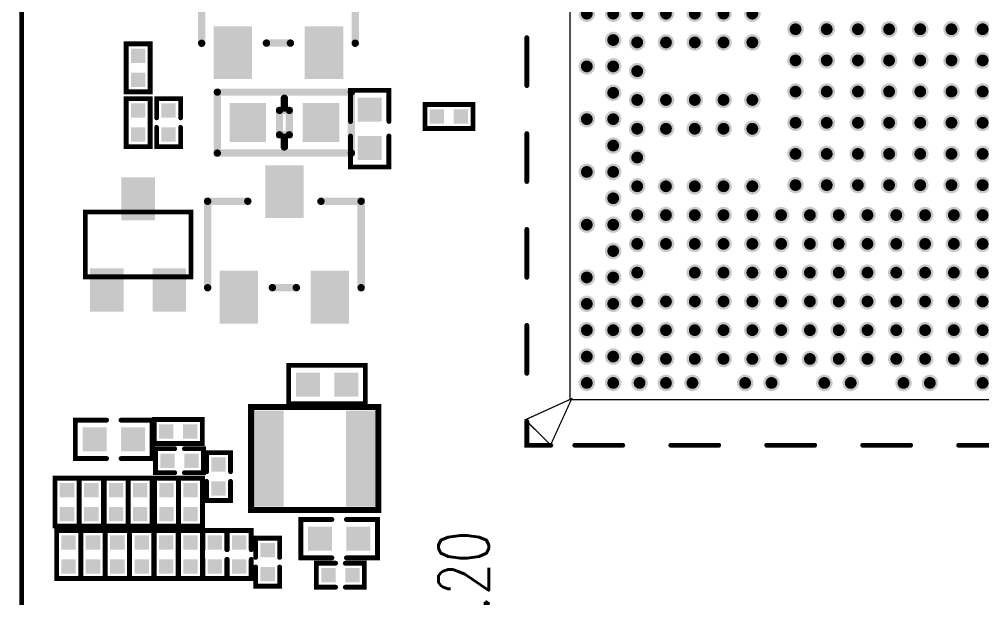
# Model space of a CAD drawing. Extents: x 109.4 to 149.6, y 97.5 to 152.5.
# Drawn here: x 109.46 to 129.52, y 112.79 to 124.86 of the extents above; entities that cross this region are included whole.
import ezdxf

# ---------------------------------------------------------------- set-up
doc = ezdxf.new("R2010")
doc.units = 0
doc.header["$MEASUREMENT"] = 0
doc.layers.get('0').update_dxf_attribs({"linetype": 'CONTINUOUS'})
for name, color, linetype in [('BOARD_OUTLINE_00', 254, 'CONTINUOUS'), ('DRIL_NPLTE_THRU_01', 3, 'CONTINUOUS'), ('DRIL_NPLTE_THRU_02', 171, 'CONTINUOUS'), ('DRIL_NPLTE_THRU_03', 34, 'CONTINUOUS'), ('DRIL_NPLTE_THRU_04', 1, 'CONTINUOUS'), ('DRIL_NPLTE_THRU_05', 171, 'CONTINUOUS'), ('DRIL_NPLTE_THRU_06', 136, 'CONTINUOUS'), ('DRIL_NPLTE_THRU_07', 216, 'CONTINUOUS'), ('DRIL_NPLTE_THRU_08', 2, 'CONTINUOUS'), ('DRIL_NPLTE_THRU_09', 6, 'CONTINUOUS'), ('DRIL_NPLTE_THRU_10', 106, 'CONTINUOUS'), ('DRIL_NPLTE_THRU_11', 171, 'CONTINUOUS'), ('DRIL_NPLTE_THRU_12', 176, 'CONTINUOUS'), ('DRIL_PLTE_THRU_01', 3, 'CONTINUOUS'), ('DRIL_PLTE_THRU_02', 171, 'CONTINUOUS'), ('DRIL_PLTE_THRU_03', 34, 'CONTINUOUS'), ('DRIL_PLTE_THRU_04', 1, 'CONTINUOUS'), ('DRIL_PLTE_THRU_05', 171, 'CONTINUOUS'), ('DRIL_PLTE_THRU_06', 136, 'CONTINUOUS'), ('DRIL_PLTE_THRU_07', 216, 'CONTINUOUS'), ('DRIL_PLTE_THRU_08', 2, 'CONTINUOUS'), ('DRIL_PLTE_THRU_09', 6, 'CONTINUOUS'), ('DRIL_PLTE_THRU_10', 106, 'CONTINUOUS'), ('DRIL_PLTE_THRU_11', 171, 'CONTINUOUS'), ('DRIL_PLTE_THRU_12', 176, 'CONTINUOUS'), ('PADS_BOT', 5, 'CONTINUOUS'), ('PADS_INNER', 96, 'CONTINUOUS'), ('PADS_TOP', 96, 'CONTINUOUS'), ('PADS_XR_121', 254, 'CONTINUOUS'), ('PADS_XR_123', 3, 'CONTINUOUS'), ('PART_TOP_2DLINE_00', 254, 'CONTINUOUS'), ('PART_TOP_2DLINE_01', 254, 'CONTINUOUS'), ('PART_TOP_2DLINE_126', 253, 'CONTINUOUS'), ('PART_TOP_TEXT_126', 253, 'CONTINUOUS'), ('TEXT_126', 6, 'CONTINUOUS')]:
    doc.layers.add(name, color=color, linetype=linetype)
doc.styles.add('W0$1016', font='simplex', dxfattribs={"width": 0.75})
doc.styles.add('W0$254', font='simplex', dxfattribs={"width": 0.75})

# ---------------------------------------------------------------- blocks, each defined once
blk = doc.blocks.new('BOARD_1')
at = {"layer": 'BOARD_OUTLINE_00', "const_width": 0.1}
blk.add_lwpolyline([(7.043, -3.358, 0.414214), (3.696, -6.706), (3.696, -55.29, 0.414214), (6.744, -58.338), (40.389, -58.338, 0.414214), (43.716, -55.012), (43.716, -6.664, 0.414214), (40.41, -3.358)], format="xyb", close=True, dxfattribs=at)
blk = doc.blocks.new('SMOOTH_0$1524')
at = {"const_width": 0.0762}
blk.add_lwpolyline([(-0.0381, 0, 1), (0.0381, 0, 1)], format="xyb", close=True, dxfattribs=at)
blk = doc.blocks.new('PART_BODY_TOP_9')
at = {"layer": 'PART_TOP_2DLINE_126', "const_width": 0.1524}
blk.add_lwpolyline([(-1.397, 0.635), (1.397, 0.635), (1.397, -0.635), (-1.397, -0.635)], close=True, dxfattribs=at)
for points in [[(0, 0.3048), (0, 0.508)], [(-0.1016, 0.254), (-0.1016, -0.254), (0.1016, -0.254), (0.1016, 0.254), (-0.1016, 0.254)], [(0, -0.3048), (0, -0.508)]]:
    blk.add_lwpolyline(points, dxfattribs=at)
at = {"layer": 'PART_TOP_2DLINE_126'}
for p in [(-1.397, 0.635), (1.397, 0.635), (0, 0.508), (-0.1016, 0.254), (-0.1016, 0.254), (0, 0.3048), (0.1016, 0.254), (-0.1016, -0.254), (0.1016, -0.254), (0, -0.3048), (-1.397, -0.635), (0, -0.508), (1.397, -0.635)]:
    blk.add_blockref('SMOOTH_0$1524', p, dxfattribs=at)
blk = doc.blocks.new('DRIL_HOLE_0')
blk.add_lwpolyline([(0, 0, 1), (0, 0, 1)], format="xyb", close=True)
blk = doc.blocks.new('PAD_0')
blk.add_lwpolyline([(0, 0, 1), (0, 0, 1)], format="xyb", close=True)
blk = doc.blocks.new('PAD_1')
at = {"const_width": 0.762}
blk.add_lwpolyline([(-0.4064, 0), (0.4064, 0)], dxfattribs=at)
blk = doc.blocks.new('STK_TOP_52')
at = {"layer": 'DRIL_NPLTE_THRU_01'}
blk.add_blockref('DRIL_HOLE_0', (0, 0), dxfattribs=at)
at = {"layer": 'DRIL_NPLTE_THRU_02'}
blk.add_blockref('DRIL_HOLE_0', (0, 0), dxfattribs=at)
at = {"layer": 'DRIL_NPLTE_THRU_03'}
blk.add_blockref('DRIL_HOLE_0', (0, 0), dxfattribs=at)
at = {"layer": 'DRIL_NPLTE_THRU_04'}
blk.add_blockref('DRIL_HOLE_0', (0, 0), dxfattribs=at)
at = {"layer": 'DRIL_NPLTE_THRU_05'}
blk.add_blockref('DRIL_HOLE_0', (0, 0), dxfattribs=at)
at = {"layer": 'DRIL_NPLTE_THRU_06'}
blk.add_blockref('DRIL_HOLE_0', (0, 0), dxfattribs=at)
at = {"layer": 'DRIL_NPLTE_THRU_07'}
blk.add_blockref('DRIL_HOLE_0', (0, 0), dxfattribs=at)
at = {"layer": 'DRIL_NPLTE_THRU_08'}
blk.add_blockref('DRIL_HOLE_0', (0, 0), dxfattribs=at)
at = {"layer": 'DRIL_NPLTE_THRU_09'}
blk.add_blockref('DRIL_HOLE_0', (0, 0), dxfattribs=at)
at = {"layer": 'DRIL_NPLTE_THRU_10'}
blk.add_blockref('DRIL_HOLE_0', (0, 0), dxfattribs=at)
at = {"layer": 'DRIL_NPLTE_THRU_11'}
blk.add_blockref('DRIL_HOLE_0', (0, 0), dxfattribs=at)
at = {"layer": 'DRIL_NPLTE_THRU_12'}
blk.add_blockref('DRIL_HOLE_0', (0, 0), dxfattribs=at)
at = {"layer": 'PADS_BOT'}
blk.add_blockref('PAD_0', (0, 0), dxfattribs=at)
at = {"layer": 'PADS_INNER'}
blk.add_blockref('PAD_0', (0, 0), dxfattribs=at)
at = {"layer": 'PADS_TOP', "rotation": 90}
blk.add_blockref('PAD_1', (0, 0), dxfattribs=at)
blk = doc.blocks.new('SYM_TOP_17')
for name, p in [('PART_BODY_TOP_9', (0, 0)), ('STK_TOP_52', (-0.762, 0)), ('STK_TOP_52', (0.762, 0))]:
    blk.add_blockref(name, p)
blk = doc.blocks.new('PART_TOP_2')
blk.add_blockref('SYM_TOP_17', (0, 0))
blk = doc.blocks.new('SMOOTH_0$1')
at = {"const_width": 0.05}
blk.add_lwpolyline([(-0.025, 0, 1), (0.025, 0, 1)], format="xyb", close=True, dxfattribs=at)
blk = doc.blocks.new('PART_BODY_TOP_727')
at = {"layer": 'PART_TOP_2DLINE_126', "const_width": 0.1}
for points in [[(-0.1, 0.25), (-0.5, 0.25), (-0.5, -0.25), (-0.1, -0.25)], [(0.1, 0.25), (0.5, 0.25), (0.5, -0.25), (0.1, -0.25)]]:
    blk.add_lwpolyline(points, dxfattribs=at)
at = {"layer": 'PART_TOP_2DLINE_126'}
for p in [(-0.5, 0.25), (-0.1, 0.25), (0.1, 0.25), (0.5, 0.25), (-0.5, -0.25), (-0.1, -0.25), (0.1, -0.25), (0.5, -0.25)]:
    blk.add_blockref('SMOOTH_0$1', p, dxfattribs=at)
blk = doc.blocks.new('PAD_12')
at = {"const_width": 0.3}
blk.add_lwpolyline([(-0.15, 0), (0.15, 0)], dxfattribs=at)
blk = doc.blocks.new('STK_TOP_25')
at = {"layer": 'DRIL_NPLTE_THRU_01'}
blk.add_blockref('DRIL_HOLE_0', (0, 0), dxfattribs=at)
at = {"layer": 'DRIL_NPLTE_THRU_02'}
blk.add_blockref('DRIL_HOLE_0', (0, 0), dxfattribs=at)
at = {"layer": 'DRIL_NPLTE_THRU_03'}
blk.add_blockref('DRIL_HOLE_0', (0, 0), dxfattribs=at)
at = {"layer": 'DRIL_NPLTE_THRU_04'}
blk.add_blockref('DRIL_HOLE_0', (0, 0), dxfattribs=at)
at = {"layer": 'DRIL_NPLTE_THRU_05'}
blk.add_blockref('DRIL_HOLE_0', (0, 0), dxfattribs=at)
at = {"layer": 'DRIL_NPLTE_THRU_06'}
blk.add_blockref('DRIL_HOLE_0', (0, 0), dxfattribs=at)
at = {"layer": 'DRIL_NPLTE_THRU_07'}
blk.add_blockref('DRIL_HOLE_0', (0, 0), dxfattribs=at)
at = {"layer": 'DRIL_NPLTE_THRU_08'}
blk.add_blockref('DRIL_HOLE_0', (0, 0), dxfattribs=at)
at = {"layer": 'DRIL_NPLTE_THRU_09'}
blk.add_blockref('DRIL_HOLE_0', (0, 0), dxfattribs=at)
at = {"layer": 'DRIL_NPLTE_THRU_10'}
blk.add_blockref('DRIL_HOLE_0', (0, 0), dxfattribs=at)
at = {"layer": 'DRIL_NPLTE_THRU_11'}
blk.add_blockref('DRIL_HOLE_0', (0, 0), dxfattribs=at)
at = {"layer": 'DRIL_NPLTE_THRU_12'}
blk.add_blockref('DRIL_HOLE_0', (0, 0), dxfattribs=at)
at = {"layer": 'PADS_BOT'}
blk.add_blockref('PAD_0', (0, 0), dxfattribs=at)
at = {"layer": 'PADS_INNER'}
blk.add_blockref('PAD_0', (0, 0), dxfattribs=at)
at = {"layer": 'PADS_TOP'}
blk.add_blockref('PAD_12', (0, 0), dxfattribs=at)
blk = doc.blocks.new('SYM_TOP_29')
for name, p in [('PART_BODY_TOP_727', (0, 0)), ('STK_TOP_25', (-0.25, 0)), ('STK_TOP_25', (0.25, 0))]:
    blk.add_blockref(name, p)
blk = doc.blocks.new('PART_TOP_146')
blk.add_blockref('SYM_TOP_29', (0, 0))
blk = doc.blocks.new('PART_TOP_156')
blk.add_blockref('SYM_TOP_29', (0, 0))
blk = doc.blocks.new('PART_TOP_191')
blk.add_blockref('SYM_TOP_29', (0, 0))
blk = doc.blocks.new('PART_TOP_193')
blk.add_blockref('SYM_TOP_29', (0, 0))
blk = doc.blocks.new('PART_TOP_194')
blk.add_blockref('SYM_TOP_29', (0, 0))
blk = doc.blocks.new('PART_TOP_212')
blk.add_blockref('SYM_TOP_29', (0, 0))
blk = doc.blocks.new('PART_TOP_233')
blk.add_blockref('SYM_TOP_29', (0, 0))
blk = doc.blocks.new('SMOOTH_0$100076')
at = {"const_width": 0.05}
blk.add_lwpolyline([(-0.025, 0, 1), (0.025, 0, 1)], format="xyb", close=True, dxfattribs=at)
blk = doc.blocks.new('PART_BODY_TOP_728')
at = {"layer": 'PART_TOP_2DLINE_126', "const_width": 0.1}
for points in [[(-0.15, 0.4), (-0.8, 0.4), (-0.8, -0.4), (-0.15, -0.4)], [(0.15, -0.4), (0.8, -0.4), (0.8, 0.4), (0.15, 0.4)]]:
    blk.add_lwpolyline(points, dxfattribs=at)
at = {"layer": 'PART_TOP_2DLINE_126'}
for p in [(-0.8, 0.4), (-0.15, 0.4), (0.15, 0.4), (0.8, 0.4), (-0.8, -0.4), (-0.15, -0.4), (0.15, -0.4), (0.8, -0.4)]:
    blk.add_blockref('SMOOTH_0$100076', p, dxfattribs=at)
blk = doc.blocks.new('PAD_13')
at = {"const_width": 0.5}
blk.add_lwpolyline([(-0.25, 0), (0.25, 0)], dxfattribs=at)
blk = doc.blocks.new('STK_TOP_11')
at = {"layer": 'DRIL_PLTE_THRU_01'}
blk.add_blockref('DRIL_HOLE_0', (0, 0), dxfattribs=at)
at = {"layer": 'DRIL_PLTE_THRU_02'}
blk.add_blockref('DRIL_HOLE_0', (0, 0), dxfattribs=at)
at = {"layer": 'DRIL_PLTE_THRU_03'}
blk.add_blockref('DRIL_HOLE_0', (0, 0), dxfattribs=at)
at = {"layer": 'DRIL_PLTE_THRU_04'}
blk.add_blockref('DRIL_HOLE_0', (0, 0), dxfattribs=at)
at = {"layer": 'DRIL_PLTE_THRU_05'}
blk.add_blockref('DRIL_HOLE_0', (0, 0), dxfattribs=at)
at = {"layer": 'DRIL_PLTE_THRU_06'}
blk.add_blockref('DRIL_HOLE_0', (0, 0), dxfattribs=at)
at = {"layer": 'DRIL_PLTE_THRU_07'}
blk.add_blockref('DRIL_HOLE_0', (0, 0), dxfattribs=at)
at = {"layer": 'DRIL_PLTE_THRU_08'}
blk.add_blockref('DRIL_HOLE_0', (0, 0), dxfattribs=at)
at = {"layer": 'DRIL_PLTE_THRU_09'}
blk.add_blockref('DRIL_HOLE_0', (0, 0), dxfattribs=at)
at = {"layer": 'DRIL_PLTE_THRU_10'}
blk.add_blockref('DRIL_HOLE_0', (0, 0), dxfattribs=at)
at = {"layer": 'DRIL_PLTE_THRU_11'}
blk.add_blockref('DRIL_HOLE_0', (0, 0), dxfattribs=at)
at = {"layer": 'DRIL_PLTE_THRU_12'}
blk.add_blockref('DRIL_HOLE_0', (0, 0), dxfattribs=at)
at = {"layer": 'PADS_BOT'}
blk.add_blockref('PAD_0', (0, 0), dxfattribs=at)
at = {"layer": 'PADS_INNER'}
blk.add_blockref('PAD_0', (0, 0), dxfattribs=at)
at = {"layer": 'PADS_TOP'}
blk.add_blockref('PAD_13', (0, 0), dxfattribs=at)
blk = doc.blocks.new('SYM_TOP_30')
for name, p in [('PART_BODY_TOP_728', (0, 0)), ('STK_TOP_11', (-0.4, 0)), ('STK_TOP_11', (0.4, 0))]:
    blk.add_blockref(name, p)
blk = doc.blocks.new('PART_TOP_240')
blk.add_blockref('SYM_TOP_30', (0, 0))
blk = doc.blocks.new('PART_TOP_247')
blk.add_blockref('SYM_TOP_30', (0, 0))
blk = doc.blocks.new('PART_TOP_263')
blk.add_blockref('SYM_TOP_30', (0, 0))
blk = doc.blocks.new('PART_BODY_TOP_716')
at = {"layer": 'PART_TOP_2DLINE_01', "const_width": 0.1}
blk.add_lwpolyline([(-0.8, 0.4), (0.8, 0.4), (0.8, -0.4), (-0.8, -0.4)], close=True, dxfattribs=at)
at = {"layer": 'PART_TOP_2DLINE_01'}
for p in [(-0.8, 0.4), (0.8, 0.4), (-0.8, -0.4), (0.8, -0.4)]:
    blk.add_blockref('SMOOTH_0$1', p, dxfattribs=at)
blk = doc.blocks.new('SYM_TOP_18')
for name, p in [('PART_BODY_TOP_716', (0, 0)), ('STK_TOP_11', (-0.4, 0)), ('STK_TOP_11', (0.4, 0))]:
    blk.add_blockref(name, p)
blk = doc.blocks.new('PART_TOP_314')
blk.add_blockref('SYM_TOP_18', (0, 0))
blk = doc.blocks.new('SMOOTH_0$127')
at = {"const_width": 0.0635}
blk.add_lwpolyline([(-0.03175, 0, 1), (0.03175, 0, 1)], format="xyb", close=True, dxfattribs=at)
blk = doc.blocks.new('PART_BODY_TOP_731')
at = {"layer": 'PART_TOP_2DLINE_01', "const_width": 0.127}
blk.add_lwpolyline([(-1.326, 1.079), (1.326, 1.079), (1.326, -1.071), (-1.326, -1.071)], close=True, dxfattribs=at)
at = {"layer": 'PART_TOP_2DLINE_01'}
for p in [(-1.326, 1.079), (1.326, 1.079), (-1.326, -1.071), (1.326, -1.071)]:
    blk.add_blockref('SMOOTH_0$127', p, dxfattribs=at)
blk = doc.blocks.new('PAD_16')
at = {"const_width": 0.6}
blk.add_lwpolyline([(-1, 0), (1, 0)], dxfattribs=at)
blk = doc.blocks.new('STK_TOP_36')
at = {"layer": 'DRIL_PLTE_THRU_01'}
blk.add_blockref('DRIL_HOLE_0', (0, 0), dxfattribs=at)
at = {"layer": 'DRIL_PLTE_THRU_02'}
blk.add_blockref('DRIL_HOLE_0', (0, 0), dxfattribs=at)
at = {"layer": 'DRIL_PLTE_THRU_03'}
blk.add_blockref('DRIL_HOLE_0', (0, 0), dxfattribs=at)
at = {"layer": 'DRIL_PLTE_THRU_04'}
blk.add_blockref('DRIL_HOLE_0', (0, 0), dxfattribs=at)
at = {"layer": 'DRIL_PLTE_THRU_05'}
blk.add_blockref('DRIL_HOLE_0', (0, 0), dxfattribs=at)
at = {"layer": 'DRIL_PLTE_THRU_06'}
blk.add_blockref('DRIL_HOLE_0', (0, 0), dxfattribs=at)
at = {"layer": 'DRIL_PLTE_THRU_07'}
blk.add_blockref('DRIL_HOLE_0', (0, 0), dxfattribs=at)
at = {"layer": 'DRIL_PLTE_THRU_08'}
blk.add_blockref('DRIL_HOLE_0', (0, 0), dxfattribs=at)
at = {"layer": 'DRIL_PLTE_THRU_09'}
blk.add_blockref('DRIL_HOLE_0', (0, 0), dxfattribs=at)
at = {"layer": 'DRIL_PLTE_THRU_10'}
blk.add_blockref('DRIL_HOLE_0', (0, 0), dxfattribs=at)
at = {"layer": 'DRIL_PLTE_THRU_11'}
blk.add_blockref('DRIL_HOLE_0', (0, 0), dxfattribs=at)
at = {"layer": 'DRIL_PLTE_THRU_12'}
blk.add_blockref('DRIL_HOLE_0', (0, 0), dxfattribs=at)
at = {"layer": 'PADS_BOT'}
blk.add_blockref('PAD_0', (0, 0), dxfattribs=at)
at = {"layer": 'PADS_INNER'}
blk.add_blockref('PAD_0', (0, 0), dxfattribs=at)
at = {"layer": 'PADS_TOP', "rotation": 90}
blk.add_blockref('PAD_16', (0, 0), dxfattribs=at)
blk = doc.blocks.new('SYM_TOP_33')
for name, p in [('STK_TOP_36', (-0.953, 0.006)), ('STK_TOP_36', (0.947, 0.006)), ('PART_BODY_TOP_731', (0, 0))]:
    blk.add_blockref(name, p)
blk = doc.blocks.new('PART_TOP_315')
blk.add_blockref('SYM_TOP_33', (0, 0))
blk = doc.blocks.new('PART_BODY_TOP_736')
at = {"layer": 'PART_TOP_2DLINE_126', "const_width": 0.1}
blk.add_lwpolyline([(-1.1, -0.675), (1.1, -0.675), (1.1, 0.675), (-1.1, 0.675)], close=True, dxfattribs=at)
at = {"layer": 'PART_TOP_2DLINE_126'}
for p in [(-1.1, 0.675), (1.1, 0.675), (-1.1, -0.675), (1.1, -0.675)]:
    blk.add_blockref('SMOOTH_0$1', p, dxfattribs=at)
blk = doc.blocks.new('PAD_14')
at = {"const_width": 0.7}
blk.add_lwpolyline([(-0.45, 0), (0.45, 0)], dxfattribs=at)
blk = doc.blocks.new('STK_TOP_13')
at = {"layer": 'DRIL_PLTE_THRU_01'}
blk.add_blockref('DRIL_HOLE_0', (0, 0), dxfattribs=at)
at = {"layer": 'DRIL_PLTE_THRU_02'}
blk.add_blockref('DRIL_HOLE_0', (0, 0), dxfattribs=at)
at = {"layer": 'DRIL_PLTE_THRU_03'}
blk.add_blockref('DRIL_HOLE_0', (0, 0), dxfattribs=at)
at = {"layer": 'DRIL_PLTE_THRU_04'}
blk.add_blockref('DRIL_HOLE_0', (0, 0), dxfattribs=at)
at = {"layer": 'DRIL_PLTE_THRU_05'}
blk.add_blockref('DRIL_HOLE_0', (0, 0), dxfattribs=at)
at = {"layer": 'DRIL_PLTE_THRU_06'}
blk.add_blockref('DRIL_HOLE_0', (0, 0), dxfattribs=at)
at = {"layer": 'DRIL_PLTE_THRU_07'}
blk.add_blockref('DRIL_HOLE_0', (0, 0), dxfattribs=at)
at = {"layer": 'DRIL_PLTE_THRU_08'}
blk.add_blockref('DRIL_HOLE_0', (0, 0), dxfattribs=at)
at = {"layer": 'DRIL_PLTE_THRU_09'}
blk.add_blockref('DRIL_HOLE_0', (0, 0), dxfattribs=at)
at = {"layer": 'DRIL_PLTE_THRU_10'}
blk.add_blockref('DRIL_HOLE_0', (0, 0), dxfattribs=at)
at = {"layer": 'DRIL_PLTE_THRU_11'}
blk.add_blockref('DRIL_HOLE_0', (0, 0), dxfattribs=at)
at = {"layer": 'DRIL_PLTE_THRU_12'}
blk.add_blockref('DRIL_HOLE_0', (0, 0), dxfattribs=at)
at = {"layer": 'PADS_BOT'}
blk.add_blockref('PAD_0', (0, 0), dxfattribs=at)
at = {"layer": 'PADS_INNER'}
blk.add_blockref('PAD_0', (0, 0), dxfattribs=at)
at = {"layer": 'PADS_TOP', "rotation": 90}
blk.add_blockref('PAD_14', (0, 0), dxfattribs=at)
blk = doc.blocks.new('SYM_TOP_38')
for name, p in [('STK_TOP_13', (0, 0.95)), ('PART_BODY_TOP_736', (0, 0)), ('STK_TOP_13', (-0.65, -0.95)), ('STK_TOP_13', (0.65, -0.95))]:
    blk.add_blockref(name, p)
blk = doc.blocks.new('PART_TOP_340')
blk.add_blockref('SYM_TOP_38', (0, 0))
blk = doc.blocks.new('SMOOTH_0$15392')
at = {"const_width": 0.07696}
blk.add_lwpolyline([(-0.03848, 0, 1), (0.03848, 0, 1)], format="xyb", close=True, dxfattribs=at)
blk = doc.blocks.new('PART_BODY_TOP_737')
at = {"layer": 'PART_TOP_2DLINE_00', "const_width": 0.154}
for points in [[(-0.762, 0.9), (-1.6, 0.9), (-1.6, -0.903)], [(0.762, 0.9), (1.6, 0.9), (1.6, -0.903)], [(-0.25, -0.9), (0.25, -0.9)]]:
    blk.add_lwpolyline(points, dxfattribs=at)
at = {"layer": 'PART_TOP_2DLINE_00'}
for p in [(-1.6, 0.9), (-0.762, 0.9), (0.762, 0.9), (1.6, 0.9), (-1.6, -0.903), (-0.25, -0.9), (0.25, -0.9), (1.6, -0.903)]:
    blk.add_blockref('SMOOTH_0$15392', p, dxfattribs=at)
blk = doc.blocks.new('PAD_22')
at = {"const_width": 0.8}
blk.add_lwpolyline([(-0.55, 0), (0.55, 0)], dxfattribs=at)
blk = doc.blocks.new('STK_TOP_12')
at = {"layer": 'DRIL_PLTE_THRU_01'}
blk.add_blockref('DRIL_HOLE_0', (0, 0), dxfattribs=at)
at = {"layer": 'DRIL_PLTE_THRU_02'}
blk.add_blockref('DRIL_HOLE_0', (0, 0), dxfattribs=at)
at = {"layer": 'DRIL_PLTE_THRU_03'}
blk.add_blockref('DRIL_HOLE_0', (0, 0), dxfattribs=at)
at = {"layer": 'DRIL_PLTE_THRU_04'}
blk.add_blockref('DRIL_HOLE_0', (0, 0), dxfattribs=at)
at = {"layer": 'DRIL_PLTE_THRU_05'}
blk.add_blockref('DRIL_HOLE_0', (0, 0), dxfattribs=at)
at = {"layer": 'DRIL_PLTE_THRU_06'}
blk.add_blockref('DRIL_HOLE_0', (0, 0), dxfattribs=at)
at = {"layer": 'DRIL_PLTE_THRU_07'}
blk.add_blockref('DRIL_HOLE_0', (0, 0), dxfattribs=at)
at = {"layer": 'DRIL_PLTE_THRU_08'}
blk.add_blockref('DRIL_HOLE_0', (0, 0), dxfattribs=at)
at = {"layer": 'DRIL_PLTE_THRU_09'}
blk.add_blockref('DRIL_HOLE_0', (0, 0), dxfattribs=at)
at = {"layer": 'DRIL_PLTE_THRU_10'}
blk.add_blockref('DRIL_HOLE_0', (0, 0), dxfattribs=at)
at = {"layer": 'DRIL_PLTE_THRU_11'}
blk.add_blockref('DRIL_HOLE_0', (0, 0), dxfattribs=at)
at = {"layer": 'DRIL_PLTE_THRU_12'}
blk.add_blockref('DRIL_HOLE_0', (0, 0), dxfattribs=at)
at = {"layer": 'PADS_BOT'}
blk.add_blockref('PAD_0', (0, 0), dxfattribs=at)
at = {"layer": 'PADS_INNER'}
blk.add_blockref('PAD_0', (0, 0), dxfattribs=at)
at = {"layer": 'PADS_TOP', "rotation": 90}
blk.add_blockref('PAD_22', (0, 0), dxfattribs=at)
blk = doc.blocks.new('SYM_TOP_39')
for name, p in [('STK_TOP_12', (0, 1.1)), ('PART_BODY_TOP_737', (0, 0)), ('STK_TOP_12', (-0.95, -1.1)), ('STK_TOP_12', (0.95, -1.1))]:
    blk.add_blockref(name, p)
blk = doc.blocks.new('PART_TOP_349')
blk.add_blockref('SYM_TOP_39', (0, 0))
blk = doc.blocks.new('PART_TOP_350')
blk.add_blockref('SYM_TOP_39', (0, 0))
blk = doc.blocks.new('PART_BODY_TOP_738')
at = {"layer": 'PART_TOP_2DLINE_126', "const_width": 0.1}
blk.add_lwpolyline([(-0.5, 0.25), (0.5, 0.25), (0.5, -0.25), (-0.5, -0.25)], close=True, dxfattribs=at)
at = {"layer": 'PART_TOP_2DLINE_126'}
for p in [(-0.5, 0.25), (0.5, 0.25), (-0.5, -0.25), (0.5, -0.25)]:
    blk.add_blockref('SMOOTH_0$100076', p, dxfattribs=at)
blk = doc.blocks.new('SYM_TOP_40')
for name, p in [('PART_BODY_TOP_738', (0, 0)), ('STK_TOP_25', (-0.25, 0)), ('STK_TOP_25', (0.25, 0))]:
    blk.add_blockref(name, p)
blk = doc.blocks.new('PART_TOP_371')
blk.add_blockref('SYM_TOP_40', (0, 0))
blk = doc.blocks.new('PART_TOP_415')
blk.add_blockref('SYM_TOP_40', (0, 0))
blk = doc.blocks.new('PART_TOP_416')
blk.add_blockref('SYM_TOP_40', (0, 0))
blk = doc.blocks.new('PART_TOP_419')
blk.add_blockref('SYM_TOP_40', (0, 0))
blk = doc.blocks.new('PART_TOP_420')
blk.add_blockref('SYM_TOP_40', (0, 0))
blk = doc.blocks.new('PART_TOP_421')
blk.add_blockref('SYM_TOP_40', (0, 0))
blk = doc.blocks.new('PART_TOP_422')
blk.add_blockref('SYM_TOP_40', (0, 0))
blk = doc.blocks.new('PART_TOP_423')
blk.add_blockref('SYM_TOP_40', (0, 0))
blk = doc.blocks.new('PART_TOP_424')
blk.add_blockref('SYM_TOP_40', (0, 0))
blk = doc.blocks.new('PART_TOP_428')
blk.add_blockref('SYM_TOP_40', (0, 0))
blk = doc.blocks.new('PART_TOP_429')
blk.add_blockref('SYM_TOP_40', (0, 0))
blk = doc.blocks.new('PART_TOP_432')
blk.add_blockref('SYM_TOP_40', (0, 0))
blk = doc.blocks.new('PART_TOP_501')
blk.add_blockref('SYM_TOP_40', (0, 0))
blk = doc.blocks.new('PART_TOP_502')
blk.add_blockref('SYM_TOP_40', (0, 0))
blk = doc.blocks.new('PART_TOP_551')
blk.add_blockref('SYM_TOP_40', (0, 0))
blk = doc.blocks.new('PART_TOP_565')
blk.add_blockref('SYM_TOP_40', (0, 0))
blk = doc.blocks.new('SMOOTH_0$0254')
at = {"const_width": 0.0127}
blk.add_lwpolyline([(-0.00635, 0, 1), (0.00635, 0, 1)], format="xyb", close=True, dxfattribs=at)
blk = doc.blocks.new('SMOOTH_0$0999993333')
at = {"const_width": 0.05}
blk.add_lwpolyline([(-0.025, 0, 1), (0.025, 0, 1)], format="xyb", close=True, dxfattribs=at)
blk = doc.blocks.new('PART_BODY_TOP_741')
at = {"layer": 'PART_TOP_2DLINE_01', "const_width": 0.1}
for points in [[(-8.5, 9.5), (-9, 9.5), (-9, 9)], [(-7.5, 9.5), (-6.5, 9.5)], [(-5.5, 9.5), (-4.5, 9.5)], [(-3.5, 9.5), (-2.5, 9.5)], [(-1.5, 9.5), (-0.5, 9.5)], [(0.5, 9.5), (1.5, 9.5)], [(2.5, 9.5), (3.5, 9.5)], [(4.5, 9.5), (5.5, 9.5)], [(6.5, 9.5), (7.5, 9.5)], [(8.5, 9.5), (9, 9.5), (9, 9)], [(-9, 7.5), (-9, 8.5)], [(9, 7.5), (9, 8.5)], [(-9, 5.5), (-9, 6.5)], [(9, 5.5), (9, 6.5)], [(-9, 3.5), (-9, 4.5)], [(9, 3.5), (9, 4.5)], [(-9, 1.5), (-9, 2.5)], [(9, 1.5), (9, 2.5)], [(-9, -0.5), (-9, 0.5)], [(9, -0.5), (9, 0.5)], [(-9, -2.5), (-9, -1.5)], [(9, -2.5), (9, -1.5)], [(-9, -4.5), (-9, -3.5)], [(9, -4.5), (9, -3.5)], [(-9, -6.5), (-9, -5.5)], [(9, -6.5), (9, -5.5)], [(-9, -8.5), (-9, -7.5)], [(9, -8.5), (9, -7.5)], [(-9, -9), (-9, -9.5), (-8.5, -9.5)], [(9, -9), (9, -9.5), (8.5, -9.5)], [(-7.5, -9.5), (-6.5, -9.5)], [(-5.5, -9.5), (-4.5, -9.5)], [(-3.5, -9.5), (-2.5, -9.5)], [(-1.5, -9.5), (-0.5, -9.5)], [(0.5, -9.5), (1.5, -9.5)], [(2.5, -9.5), (3.5, -9.5)], [(4.5, -9.5), (5.5, -9.5)], [(6.5, -9.5), (7.5, -9.5)]]:
    blk.add_lwpolyline(points, dxfattribs=at)
at = {"layer": 'PART_TOP_2DLINE_126', "const_width": 0.0254}
for points in [[(-8.995, 9.005), (-8.029, 8.565), (-8.468, 9.532)], [(-8.05, -8.6), (-8.05, 8.6), (8.05, 8.6), (8.05, -8.6)], [(-8.05, -8.6), (-8.05, 8.6), (8.05, 8.6), (8.05, -8.6)]]:
    blk.add_lwpolyline(points, close=True, dxfattribs=at)
at = {"layer": 'PART_TOP_2DLINE_01'}
for p in [(-9, 9.5), (-8.5, 9.5), (-7.5, 9.5), (-6.5, 9.5), (-5.5, 9.5), (-4.5, 9.5), (-3.5, 9.5), (-2.5, 9.5), (-1.5, 9.5), (-0.5, 9.5), (0.5, 9.5), (1.5, 9.5), (2.5, 9.5), (3.5, 9.5), (4.5, 9.5), (5.5, 9.5), (6.5, 9.5), (7.5, 9.5), (8.5, 9.5), (9, 9.5), (-9, 9), (9, 9), (-9, 8.5), (9, 8.5), (-9, 7.5), (9, 7.5), (-9, 6.5), (9, 6.5), (-9, 5.5), (9, 5.5), (-9, 4.5), (9, 4.5), (-9, 3.5), (9, 3.5), (-9, 2.5), (9, 2.5), (-9, 1.5), (9, 1.5), (-9, 0.5), (9, 0.5), (-9, -0.5), (9, -0.5), (-9, -1.5), (9, -1.5), (-9, -2.5), (9, -2.5), (-9, -3.5), (9, -3.5), (-9, -4.5), (9, -4.5), (-9, -5.5), (9, -5.5), (-9, -6.5), (9, -6.5), (-9, -7.5), (9, -7.5), (-9, -8.5), (9, -8.5), (-9, -9), (9, -9), (-9, -9.5), (-8.5, -9.5), (-7.5, -9.5), (-6.5, -9.5), (-5.5, -9.5), (-4.5, -9.5), (-3.5, -9.5), (-2.5, -9.5), (-1.5, -9.5), (-0.5, -9.5), (0.5, -9.5), (1.5, -9.5), (2.5, -9.5), (3.5, -9.5), (4.5, -9.5), (5.5, -9.5), (6.5, -9.5), (7.5, -9.5), (8.5, -9.5), (9, -9.5)]:
    blk.add_blockref('SMOOTH_0$0999993333', p, dxfattribs=at)
at = {"layer": 'PART_TOP_2DLINE_126'}
for p in [(-8.468, 9.532), (-8.995, 9.005), (-8.05, 8.6), (-8.05, 8.6), (-8.029, 8.565), (8.05, 8.6), (8.05, 8.6), (-8.05, -8.6), (-8.05, -8.6), (8.05, -8.6), (8.05, -8.6)]:
    blk.add_blockref('SMOOTH_0$0254', p, dxfattribs=at)
blk = doc.blocks.new('PAD_24')
at = {"const_width": 0.172504}
blk.add_lwpolyline([(0, -0.086252, 1), (0, 0.086252, 1)], format="xyb", close=True, dxfattribs=at)
blk = doc.blocks.new('PAD_25')
at = {"const_width": 0.122504}
blk.add_lwpolyline([(0, -0.061252, 1), (0, 0.061252, 1)], format="xyb", close=True, dxfattribs=at)
blk = doc.blocks.new('STK_TOP_27')
at = {"layer": 'DRIL_PLTE_THRU_01'}
blk.add_blockref('DRIL_HOLE_0', (0, 0), dxfattribs=at)
at = {"layer": 'DRIL_PLTE_THRU_02'}
blk.add_blockref('DRIL_HOLE_0', (0, 0), dxfattribs=at)
at = {"layer": 'DRIL_PLTE_THRU_03'}
blk.add_blockref('DRIL_HOLE_0', (0, 0), dxfattribs=at)
at = {"layer": 'DRIL_PLTE_THRU_04'}
blk.add_blockref('DRIL_HOLE_0', (0, 0), dxfattribs=at)
at = {"layer": 'DRIL_PLTE_THRU_05'}
blk.add_blockref('DRIL_HOLE_0', (0, 0), dxfattribs=at)
at = {"layer": 'DRIL_PLTE_THRU_06'}
blk.add_blockref('DRIL_HOLE_0', (0, 0), dxfattribs=at)
at = {"layer": 'DRIL_PLTE_THRU_07'}
blk.add_blockref('DRIL_HOLE_0', (0, 0), dxfattribs=at)
at = {"layer": 'DRIL_PLTE_THRU_08'}
blk.add_blockref('DRIL_HOLE_0', (0, 0), dxfattribs=at)
at = {"layer": 'DRIL_PLTE_THRU_09'}
blk.add_blockref('DRIL_HOLE_0', (0, 0), dxfattribs=at)
at = {"layer": 'DRIL_PLTE_THRU_10'}
blk.add_blockref('DRIL_HOLE_0', (0, 0), dxfattribs=at)
at = {"layer": 'DRIL_PLTE_THRU_11'}
blk.add_blockref('DRIL_HOLE_0', (0, 0), dxfattribs=at)
at = {"layer": 'DRIL_PLTE_THRU_12'}
blk.add_blockref('DRIL_HOLE_0', (0, 0), dxfattribs=at)
at = {"layer": 'PADS_BOT'}
blk.add_blockref('PAD_0', (0, 0), dxfattribs=at)
at = {"layer": 'PADS_INNER'}
blk.add_blockref('PAD_0', (0, 0), dxfattribs=at)
at = {"layer": 'PADS_TOP'}
blk.add_blockref('PAD_25', (0, 0), dxfattribs=at)
at = {"layer": 'PADS_XR_121'}
blk.add_blockref('PAD_24', (0, 0), dxfattribs=at)
at = {"layer": 'PADS_XR_123'}
blk.add_blockref('PAD_25', (0, 0), dxfattribs=at)
blk = doc.blocks.new('SYM_TOP_43')
for name, p in [('PART_BODY_TOP_741', (0, 0)), ('STK_TOP_27', (-7.7, 8.25)), ('STK_TOP_27', (-7.15, 8.25)), ('STK_TOP_27', (-6.6, 8.25)), ('STK_TOP_27', (-6.05, 8.25)), ('STK_TOP_27', (-5.5, 8.25)), ('STK_TOP_27', (-4.4, 8.25)), ('STK_TOP_27', (-3.3, 8.25)), ('STK_TOP_27', (-2.2, 8.25)), ('STK_TOP_27', (-1.1, 8.25)), ('STK_TOP_27', (0, 8.25)), ('STK_TOP_27', (-7.7, 7.7)), ('STK_TOP_27', (-7.15, 7.7)), ('STK_TOP_27', (-6.6, 7.7)), ('STK_TOP_27', (-6.05, 7.7)), ('STK_TOP_27', (-5.5, 7.7)), ('STK_TOP_27', (-4.95, 7.7)), ('STK_TOP_27', (-4.4, 7.7)), ('STK_TOP_27', (-3.85, 7.7)), ('STK_TOP_27', (-3.3, 7.7)), ('STK_TOP_27', (-2.75, 7.7)), ('STK_TOP_27', (-2.2, 7.7)), ('STK_TOP_27', (-1.65, 7.7)), ('STK_TOP_27', (-1.1, 7.7)), ('STK_TOP_27', (-0.55, 7.7)), ('STK_TOP_27', (0, 7.7)), ('STK_TOP_27', (-7.7, 7.15)), ('STK_TOP_27', (-7.2, 7.2)), ('STK_TOP_27', (-6.6, 7.2)), ('STK_TOP_27', (-6, 7.2)), ('STK_TOP_27', (-5.4, 7.2)), ('STK_TOP_27', (-4.8, 7.2)), ('STK_TOP_27', (-4.2, 7.2)), ('STK_TOP_27', (-3.6, 7.2)), ('STK_TOP_27', (-3, 7.2)), ('STK_TOP_27', (-2.4, 7.2)), ('STK_TOP_27', (-1.8, 7.2)), ('STK_TOP_27', (-1.2, 7.2)), ('STK_TOP_27', (-0.6, 7.2)), ('STK_TOP_27', (0, 7.2)), ('STK_TOP_27', (-7.7, 6.6)), ('STK_TOP_27', (-7.2, 6.6)), ('STK_TOP_27', (-6.6, 6.6)), ('STK_TOP_27', (-6, 6.6)), ('STK_TOP_27', (-4.8, 6.6)), ('STK_TOP_27', (-4.2, 6.6)), ('STK_TOP_27', (-3.6, 6.6)), ('STK_TOP_27', (-2.4, 6.6)), ('STK_TOP_27', (-1.8, 6.6)), ('STK_TOP_27', (-0.6, 6.6)), ('STK_TOP_27', (0, 6.6)), ('STK_TOP_27', (-7.7, 6.05)), ('STK_TOP_27', (-7.2, 6)), ('STK_TOP_27', (-6.6, 6)), ('STK_TOP_27', (-6, 6)), ('STK_TOP_27', (-5.4, 6)), ('STK_TOP_27', (-4.8, 6)), ('STK_TOP_27', (-4.2, 6)), ('STK_TOP_27', (-3.6, 6)), ('STK_TOP_27', (-2.4, 6)), ('STK_TOP_27', (-1.8, 6)), ('STK_TOP_27', (-0.6, 6)), ('STK_TOP_27', (0, 6)), ('STK_TOP_27', (-7.2, 5.4)), ('STK_TOP_27', (-6.6, 5.4)), ('STK_TOP_27', (-6, 5.4)), ('STK_TOP_27', (-5.4, 5.4)), ('STK_TOP_27', (-4.8, 5.4)), ('STK_TOP_27', (-4.2, 5.4)), ('STK_TOP_27', (-3.6, 5.4)), ('STK_TOP_27', (-2.4, 5.4)), ('STK_TOP_27', (-1.8, 5.4)), ('STK_TOP_27', (-0.6, 5.4)), ('STK_TOP_27', (0, 5.4)), ('STK_TOP_27', (-7.7, 4.95)), ('STK_TOP_27', (-7.2, 4.8)), ('STK_TOP_27', (-6.6, 4.8)), ('STK_TOP_27', (-6, 4.8)), ('STK_TOP_27', (-5.4, 4.8)), ('STK_TOP_27', (-4.8, 4.8)), ('STK_TOP_27', (-4.2, 4.8)), ('STK_TOP_27', (-3.6, 4.8)), ('STK_TOP_27', (-2.4, 4.8)), ('STK_TOP_27', (-1.8, 4.8)), ('STK_TOP_27', (-0.6, 4.8)), ('STK_TOP_27', (0, 4.8)), ('STK_TOP_27', (-7.7, 4.4)), ('STK_TOP_27', (-7.2, 4.2)), ('STK_TOP_27', (-6.6, 4.2)), ('STK_TOP_27', (-6, 4.2)), ('STK_TOP_27', (-5.4, 4.2)), ('STK_TOP_27', (-4.8, 4.2)), ('STK_TOP_27', (-4.2, 4.2)), ('STK_TOP_27', (-3.575, 3.9)), ('STK_TOP_27', (-2.925, 3.9)), ('STK_TOP_27', (-2.275, 3.9)), ('STK_TOP_27', (-1.625, 3.9)), ('STK_TOP_27', (-0.975, 3.9)), ('STK_TOP_27', (-0.325, 3.9)), ('STK_TOP_27', (-7.2, 3.6)), ('STK_TOP_27', (-6.6, 3.6)), ('STK_TOP_27', (-6, 3.6)), ('STK_TOP_27', (-5.4, 3.6)), ('STK_TOP_27', (-4.8, 3.6)), ('STK_TOP_27', (-4.2, 3.6)), ('STK_TOP_27', (-7.7, 3.3)), ('STK_TOP_27', (-3.575, 3.25)), ('STK_TOP_27', (-2.925, 3.25)), ('STK_TOP_27', (-2.275, 3.25)), ('STK_TOP_27', (-1.625, 3.25)), ('STK_TOP_27', (-0.975, 3.25)), ('STK_TOP_27', (-0.325, 3.25)), ('STK_TOP_27', (-7.2, 3)), ('STK_TOP_27', (-6.6, 3)), ('STK_TOP_27', (-6, 3)), ('STK_TOP_27', (-5.4, 3)), ('STK_TOP_27', (-4.8, 3)), ('STK_TOP_27', (-4.2, 3)), ('STK_TOP_27', (-7.7, 2.75)), ('STK_TOP_27', (-3.575, 2.6)), ('STK_TOP_27', (-2.925, 2.6)), ('STK_TOP_27', (-2.275, 2.6)), ('STK_TOP_27', (-1.625, 2.6)), ('STK_TOP_27', (-0.975, 2.6)), ('STK_TOP_27', (-0.325, 2.6)), ('STK_TOP_27', (-7.2, 2.4)), ('STK_TOP_27', (-6.6, 2.4)), ('STK_TOP_27', (-6, 2.4)), ('STK_TOP_27', (-5.4, 2.4)), ('STK_TOP_27', (-4.8, 2.4)), ('STK_TOP_27', (-4.2, 2.4)), ('STK_TOP_27', (-3.575, 1.95)), ('STK_TOP_27', (-2.925, 1.95)), ('STK_TOP_27', (-2.275, 1.95)), ('STK_TOP_27', (-1.625, 1.95)), ('STK_TOP_27', (-0.975, 1.95)), ('STK_TOP_27', (-0.325, 1.95)), ('STK_TOP_27', (-7.7, 1.65)), ('STK_TOP_27', (-7.2, 1.8)), ('STK_TOP_27', (-6.6, 1.8)), ('STK_TOP_27', (-6, 1.8)), ('STK_TOP_27', (-5.4, 1.8)), ('STK_TOP_27', (-4.8, 1.8)), ('STK_TOP_27', (-4.2, 1.8)), ('STK_TOP_27', (-3.575, 1.3)), ('STK_TOP_27', (-2.925, 1.3)), ('STK_TOP_27', (-2.275, 1.3)), ('STK_TOP_27', (-1.625, 1.3)), ('STK_TOP_27', (-0.975, 1.3)), ('STK_TOP_27', (-0.325, 1.3)), ('STK_TOP_27', (-7.7, 1.1)), ('STK_TOP_27', (-7.2, 1.2)), ('STK_TOP_27', (-6.6, 1.2)), ('STK_TOP_27', (-6, 1.2)), ('STK_TOP_27', (-5.4, 1.2)), ('STK_TOP_27', (-4.8, 1.2)), ('STK_TOP_27', (-4.2, 1.2)), ('STK_TOP_27', (-3.575, 0.65)), ('STK_TOP_27', (-2.925, 0.65)), ('STK_TOP_27', (-2.275, 0.65)), ('STK_TOP_27', (-1.625, 0.65)), ('STK_TOP_27', (-0.975, 0.65)), ('STK_TOP_27', (-0.325, 0.65)), ('STK_TOP_27', (-7.2, 0.6)), ('STK_TOP_27', (-6.6, 0.6)), ('STK_TOP_27', (-6, 0.6)), ('STK_TOP_27', (-5.4, 0.6)), ('STK_TOP_27', (-4.8, 0.6)), ('STK_TOP_27', (-4.2, 0.6)), ('STK_TOP_27', (-7.7, 0)), ('STK_TOP_27', (-7.2, 0)), ('STK_TOP_27', (-6.6, 0)), ('STK_TOP_27', (-6, 0)), ('STK_TOP_27', (-5.4, 0)), ('STK_TOP_27', (-4.8, 0)), ('STK_TOP_27', (-4.2, 0)), ('STK_TOP_27', (-3.575, 0)), ('STK_TOP_27', (-2.925, 0)), ('STK_TOP_27', (-2.275, 0)), ('STK_TOP_27', (-1.625, 0)), ('STK_TOP_27', (-0.975, 0)), ('STK_TOP_27', (-0.325, 0))]:
    blk.add_blockref(name, p)
blk = doc.blocks.new('PART_TOP_592')
blk.add_blockref('SYM_TOP_43', (0, 0))

msp = doc.modelspace()

# ---------------------------------------------------------------- block references
for name, p in [('BOARD_1', (105.814, 155.847)), ('PART_TOP_349', (114.861, 125.258)), ('PART_TOP_350', (114.985, 120.16)), ('PART_TOP_340', (111.937, 120.16)), ('PART_TOP_194', (112.8, 115.65))]:
    msp.add_blockref(name, p)
for name, p, rotation in [('PART_TOP_592', (129.538, 124.972), 90), ('PART_TOP_551', (111.937, 123.843), 270), ('PART_TOP_2', (114.985, 122.7), 180), ('PART_TOP_263', (116.763, 122.573), 270), ('PART_TOP_565', (111.937, 122.7), 270), ('PART_TOP_233', (112.572, 122.7), 270), ('PART_TOP_371', (118.414, 122.827), 180), ('PART_TOP_314', (115.874, 117.239), 180), ('PART_TOP_315', (115.619, 115.701), 180), ('PART_TOP_432', (112.774, 116.26), 180), ('PART_TOP_240', (111.429, 116.096), 180), ('PART_TOP_193', (113.613, 115.32), 90), ('PART_TOP_429', (110.454, 114.787), 90), ('PART_TOP_424', (110.962, 114.787), 90), ('PART_TOP_422', (111.479, 114.787), 90), ('PART_TOP_502', (111.978, 114.787), 90), ('PART_TOP_420', (112.528, 114.787), 90), ('PART_TOP_416', (113.028, 114.787), 90), ('PART_TOP_247', (116.127, 114.025), 180), ('PART_TOP_428', (110.488, 113.694), 90), ('PART_TOP_423', (110.996, 113.694), 90), ('PART_TOP_421', (111.504, 113.694), 90), ('PART_TOP_501', (112.012, 113.694), 90), ('PART_TOP_419', (112.52, 113.694), 90), ('PART_TOP_415', (113.028, 113.694), 90), ('PART_TOP_191', (113.536, 113.694), 270), ('PART_TOP_146', (114.044, 113.694), 270), ('PART_TOP_156', (114.636, 113.534), 270), ('PART_TOP_212', (116.153, 113.263), 180)]:
    msp.add_blockref(name, p, dxfattribs=dict(rotation=rotation))

# ---------------------------------------------------------------- texts
at = {"layer": 'TEXT_126', "style": 'W0$1016', "width": 0.75}
msp.add_text('CM4 V1.20', height=1.0501, rotation=90, dxfattribs=at).set_placement((119.246, 108.489))

doc.saveas('drawing.dxf')
